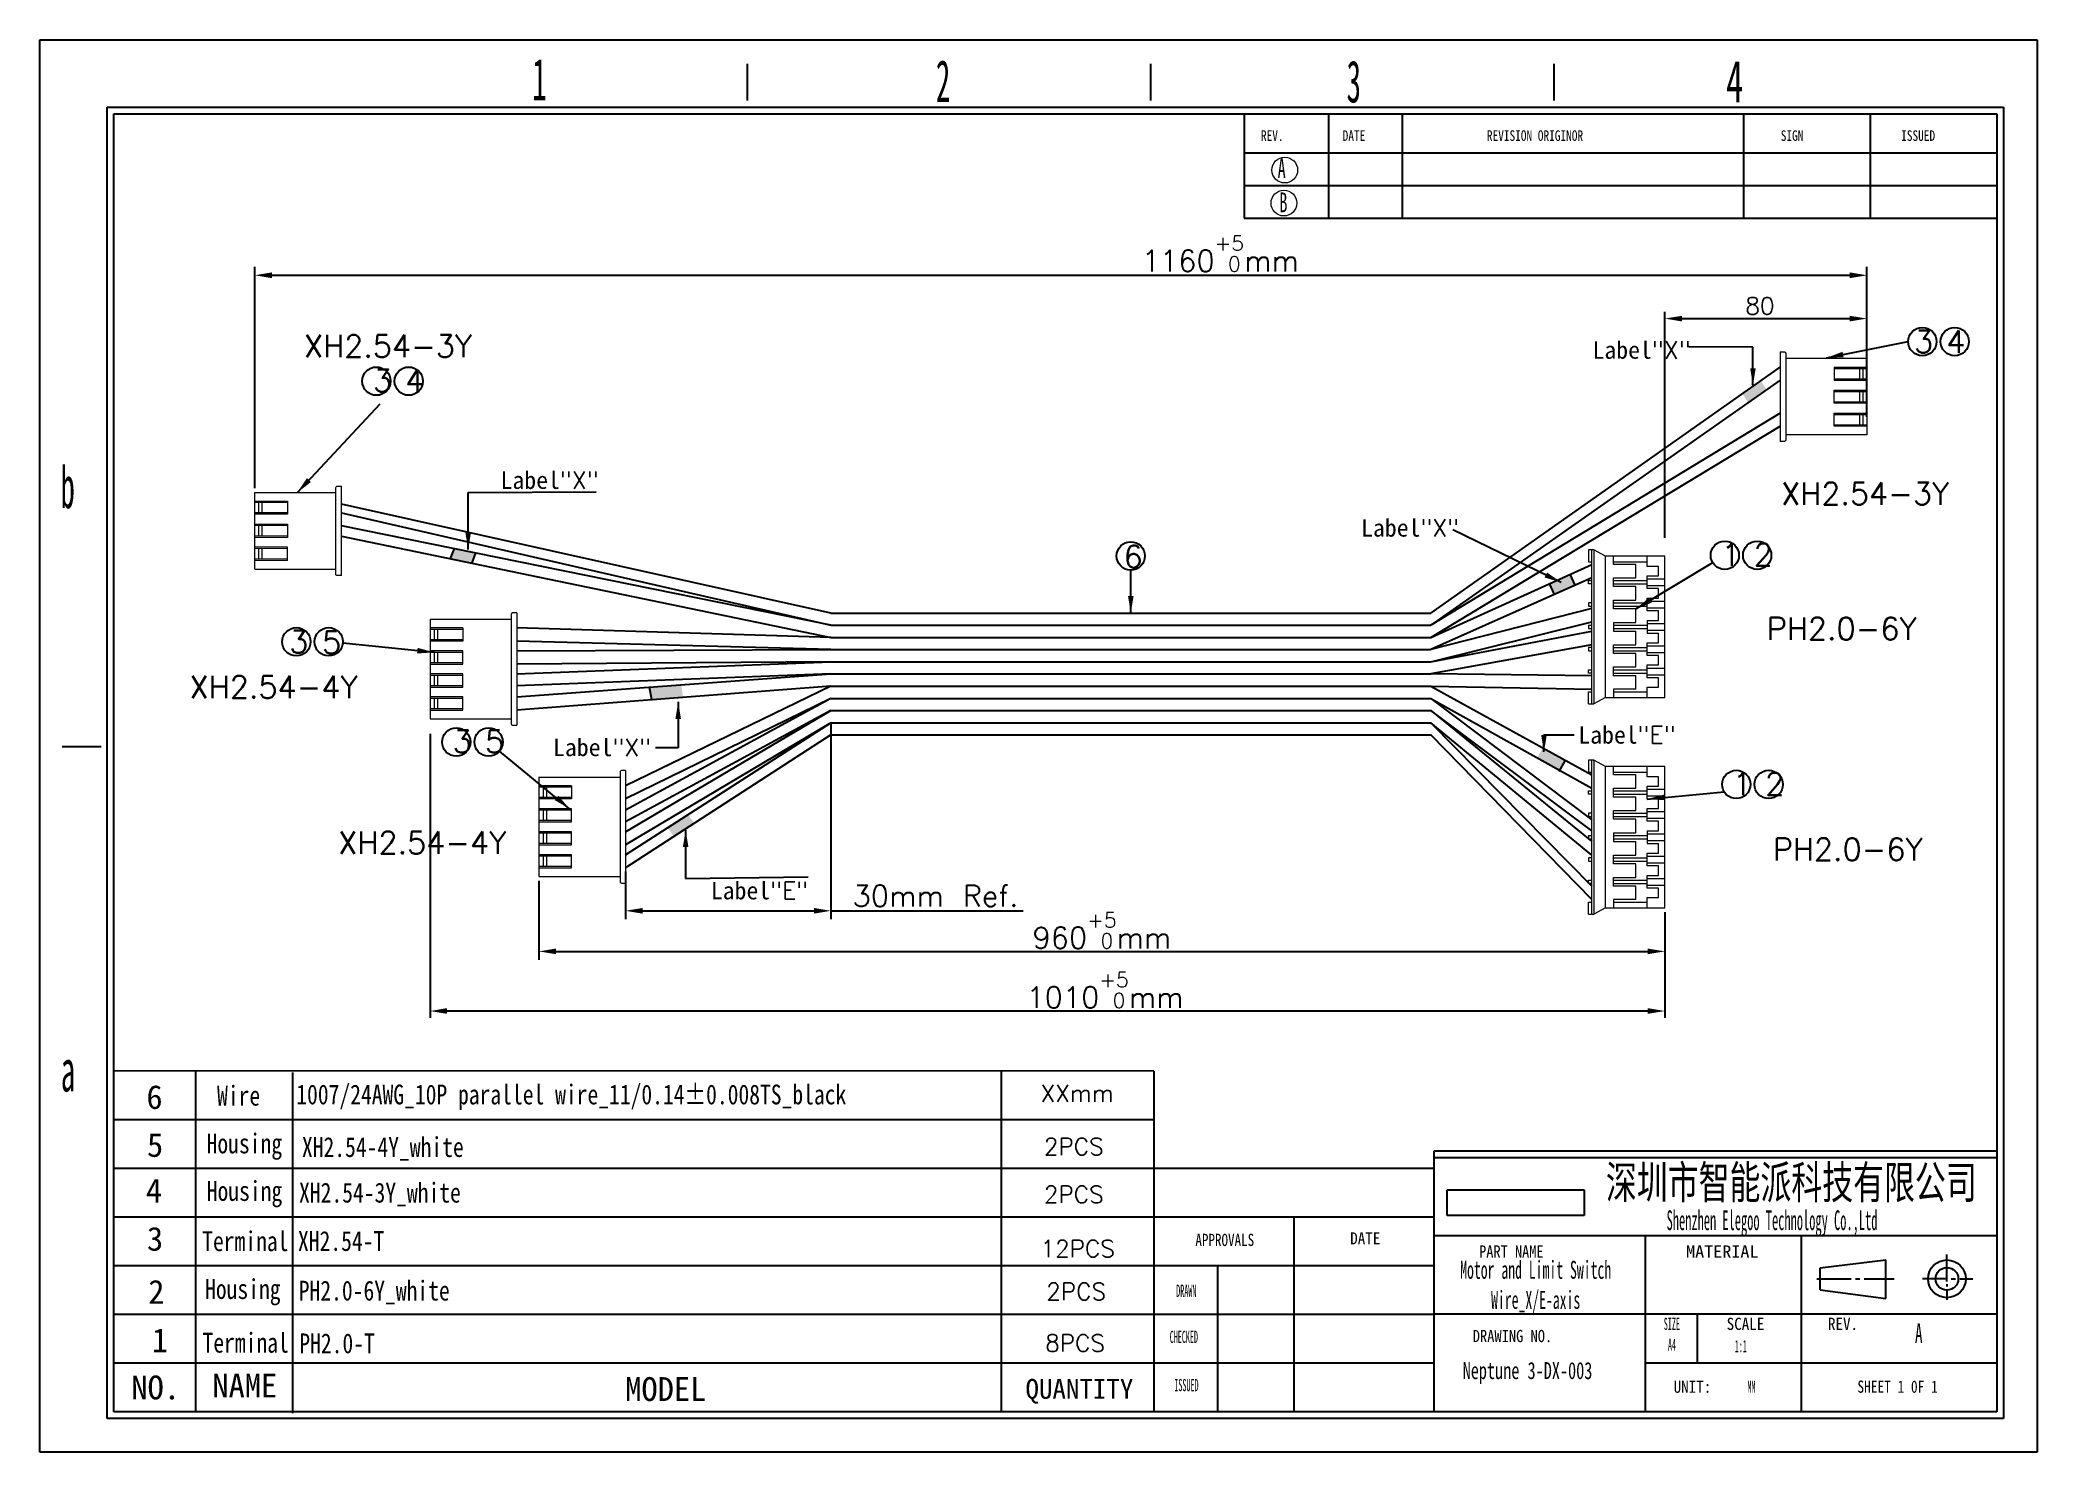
# Model space of a CAD drawing. Header units: millimetres. Extents: x 1478 to 1772, y 742 to 949.
import ezdxf

# ---------------------------------------------------------------- set-up
doc = ezdxf.new("R2010")
doc.units = ezdxf.units.MM
doc.layers.add('SLD-0', color=179, linetype='Continuous')
doc.styles.add('SLDTEXTSTYLE0', font='TXT', dxfattribs={"width": 0.56, "bigfont": 'bigfont'})
doc.styles.add('SLDTEXTSTYLE10', font='TXT', dxfattribs={"width": 0.862222})
doc.styles.add('SLDTEXTSTYLE11', font='TXT', dxfattribs={"width": 1.089})
doc.styles.add('SLDTEXTSTYLE13', font='TXT', dxfattribs={"width": 0.56})
doc.styles.add('SLDTEXTSTYLE14', font='TXT', dxfattribs={"width": 0.805625})
doc.styles.add('SLDTEXTSTYLE3', font='TXT', dxfattribs={"width": 0.484})
doc.styles.add('SLDTEXTSTYLE4', font='TXT', dxfattribs={"width": 0.40535})
doc.styles.add('SLDTEXTSTYLE5', font='TXT', dxfattribs={"width": 0.6})
doc.styles.add('SLDTEXTSTYLE6', font='TXT', dxfattribs={"width": 0.5025})
doc.styles.add('SLDTEXTSTYLE7', font='TXT', dxfattribs={"width": 0.9075})
doc.styles.add('SLDTEXTSTYLE8', font='TXT', dxfattribs={"width": 0.870455})
doc.styles.add('SLDTEXTSTYLE9', font='TXT', dxfattribs={"width": 0.7865})
doc.styles.get("Standard").update_dxf_attribs({"font": 'txt', "bigfont": 'gbcbig.shx'})
doc.dimstyles.new('ISO-25', dxfattribs={"dimtxt": 2.5, "dimasz": 2.5, "dimexe": 1.25, "dimexo": 0.625, "dimtad": 1, "dimtxsty": 'Standard', "dimcen": 2.5, "dimadec": 0, "dimazin": 0, "dimtfac": 1, "dimtmove": 0, "dimatfit": 3, "dimfxl": 1, "dimarcsym": 0})
picture_1 = doc.add_image_def('image1.jpg', size_in_pixel=(1698, 321))

# ---------------------------------------------------------------- blocks, each defined once
blk = doc.blocks.new('*D5')
at = {"color": 0, "lineweight": -2}
for p, q in [((1510, 883.44), (1510, 915.96)), ((1746.74, 903.13), (1746.74, 915.96)), ((1512.5, 914.71), (1744.24, 914.71))]:
    blk.add_line(p, q, dxfattribs=at)
at = {"color": 0}
for points in [[(1512.5, 915.13), (1512.5, 914.29), (1510, 914.71)], [(1744.24, 915.13), (1744.24, 914.29), (1746.74, 914.71)]]:
    blk.add_solid(points, dxfattribs=at)
at = {"layer": 'Defpoints', "color": 0}
for p in [(1746.74, 914.71), (1746.74, 902.51), (1510, 882.81)]:
    blk.add_point(p, dxfattribs=at)
at = {"color": 0, "insert": (1651.78, 917.89), "char_height": 2.5, "attachment_point": 5}
blk.add_mtext('{\\H1.25x;1160\\H0.7x;\\S+5^  0;\\H1.429x;mm}', dxfattribs=at)
blk = doc.blocks.new('*D6')
at = {"color": 0, "lineweight": -2}
for p, q in [((1551.72, 825.78), (1551.72, 814.17)), ((1717.07, 821.2), (1717.07, 814.17)), ((1554.22, 815.42), (1714.57, 815.42))]:
    blk.add_line(p, q, dxfattribs=at)
at = {"color": 0}
for points in [[(1554.22, 815.83), (1554.22, 815), (1551.72, 815.42)], [(1714.57, 815.83), (1714.57, 815), (1717.07, 815.42)]]:
    blk.add_solid(points, dxfattribs=at)
at = {"layer": 'Defpoints', "color": 0}
for p in [(1551.72, 826.4), (1717.07, 821.83), (1717.07, 815.42)]:
    blk.add_point(p, dxfattribs=at)
at = {"color": 0, "insert": (1634.4, 821.09), "char_height": 2.5, "attachment_point": 5}
blk.add_mtext('{\\H1.25x;\\P960\\H0.7x;\\S+5^  0;\\H1.429x;mm}', dxfattribs=at)
blk = doc.blocks.new('*D9')
at = {"color": 0, "lineweight": -2}
for p, q in [((1594.6, 848.93), (1594.6, 820.13)), ((1564.45, 827.17), (1564.45, 820.13)), ((1566.95, 821.38), (1592.1, 821.38)), ((1594.6, 821.38), (1622.82, 821.38))]:
    blk.add_line(p, q, dxfattribs=at)
at = {"color": 0}
for points in [[(1566.95, 821.79), (1566.95, 820.96), (1564.45, 821.38)], [(1592.1, 821.79), (1592.1, 820.96), (1594.6, 821.38)]]:
    blk.add_solid(points, dxfattribs=at)
at = {"layer": 'Defpoints', "color": 0}
for p in [(1594.6, 849.56), (1564.45, 827.8), (1594.6, 821.38)]:
    blk.add_point(p, dxfattribs=at)
at = {"color": 0, "insert": (1609.96, 823.56), "char_height": 2.5, "attachment_point": 5}
blk.add_mtext('{\\H1.25x;30mm Ref.}', dxfattribs=at)
blk = doc.blocks.new('*D7')
at = {"color": 0, "lineweight": -2}
for p, q in [((1717.07, 876.13), (1717.07, 909.35)), ((1746.74, 893.94), (1746.74, 909.35)), ((1719.57, 908.35), (1744.24, 908.35))]:
    blk.add_line(p, q, dxfattribs=at)
at = {"color": 0}
for points in [[(1719.57, 908.76), (1719.57, 907.93), (1717.07, 908.35)], [(1744.24, 908.76), (1744.24, 907.93), (1746.74, 908.35)]]:
    blk.add_solid(points, dxfattribs=at)
at = {"layer": 'Defpoints', "color": 0}
for p in [(1746.74, 908.35), (1746.74, 892.94), (1717.07, 875.13)]:
    blk.add_point(p, dxfattribs=at)
at = {"color": 0, "insert": (1731.04, 910.22), "char_height": 2.5, "attachment_point": 5}
blk.add_mtext('80', dxfattribs=at)
blk = doc.blocks.new('*D8')
at = {"color": 0, "lineweight": -2}
for p, q in [((1535.74, 847.37), (1535.74, 805.66)), ((1717.07, 818.99), (1717.07, 805.66)), ((1714.57, 806.66), (1538.24, 806.66))]:
    blk.add_line(p, q, dxfattribs=at)
at = {"color": 0}
for points in [[(1538.24, 807.08), (1538.24, 806.25), (1535.74, 806.66)], [(1714.57, 807.08), (1714.57, 806.25), (1717.07, 806.66)]]:
    blk.add_solid(points, dxfattribs=at)
at = {"layer": 'Defpoints', "color": 0}
for p in [(1535.74, 848.37), (1717.07, 819.99), (1535.74, 806.66)]:
    blk.add_point(p, dxfattribs=at)
at = {"color": 0, "insert": (1634.85, 812.34), "char_height": 2.5, "attachment_point": 5}
blk.add_mtext('{\\H1.25x;\\P1010\\H0.7x;\\S+5^  0;\\H1.429x;mm}', dxfattribs=at)

msp = doc.modelspace()

# ---------------------------------------------------------------- hatches: boundary and pattern name
for points in [[(1731.117, 899.28), (1728.382, 897.424), (1729.358, 895.966), (1732.105, 897.805)], [(1539.257, 874.576), (1538.689, 873.111), (1541.854, 872.456), (1542.42, 873.932)], [(1703.122, 870.801), (1700.112, 869.435), (1700.827, 867.832), (1703.846, 869.18)], [(1572.866, 852.823), (1572.627, 854.677), (1568.07, 854.09), (1568.312, 852.212)], [(1699.199, 845.378), (1698.26, 843.774), (1701.497, 841.867), (1702.447, 843.491)], [(1574.487, 834.35), (1573.576, 835.573), (1570.698, 833.445), (1571.616, 832.212)]]:
    msp.add_hatch(color=256).paths.add_polyline_path(points)

# ---------------------------------------------------------------- linework, layer by layer
for p, q in [((1682.693, 865.111), (1734.015, 901.239)), ((1734.015, 899.306), (1682.693, 863.32)), ((1734.015, 894.465), (1682.693, 863.32)), ((1682.693, 861.53), (1734.015, 892.533)), ((1594.596, 865.111), (1522.73, 881.087)), ((1594.596, 863.32), (1522.724, 877.938)), ((1522.726, 879.799), (1594.596, 863.32)), ((1522.722, 876.419), (1594.596, 861.53)), ((1539.257, 874.576), (1538.689, 873.111)), ((1542.42, 873.932), (1541.854, 872.456)), ((1682.693, 861.53), (1706.337, 872.259)), ((1706.337, 870.291), (1682.693, 859.74)), ((1700.104, 869.453), (1700.827, 867.832)), ((1703.122, 870.801), (1703.846, 869.18)), ((1706.337, 865.777), (1682.693, 859.74)), ((1594.596, 861.53), (1548.473, 862.919)), ((1594.596, 865.111), (1682.693, 865.111)), ((1594.596, 863.32), (1682.693, 863.32)), ((1682.693, 857.95), (1706.337, 863.807)), ((1682.693, 857.95), (1706.337, 862.428)), ((1594.596, 859.74), (1548.473, 860.986)), ((1548.473, 859.539), (1594.596, 859.74)), ((1594.596, 861.53), (1682.693, 861.53)), ((1594.596, 859.74), (1682.693, 859.74)), ((1706.337, 860.46), (1682.693, 856.159)), ((1594.596, 857.95), (1548.473, 857.607)), ((1548.473, 856.159), (1594.596, 857.95)), ((1594.596, 857.95), (1682.693, 857.95)), ((1594.596, 856.159), (1548.473, 854.434)), ((1548.473, 852.78), (1594.596, 856.159)), ((1594.596, 854.369), (1548.473, 850.847)), ((1594.596, 854.369), (1564.453, 839.74)), ((1568.318, 852.362), (1567.973, 854.209)), ((1594.596, 856.159), (1682.693, 856.159)), ((1594.596, 854.369), (1682.693, 854.369)), ((1706.337, 855.873), (1682.693, 856.159)), ((1682.693, 854.369), (1706.337, 853.905)), ((1682.693, 854.369), (1706.337, 841.368)), ((1594.596, 852.579), (1564.453, 837.807)), ((1594.596, 852.579), (1564.453, 836.153)), ((1594.596, 850.789), (1564.453, 834.428)), ((1564.453, 832.98), (1594.596, 850.789)), ((1594.596, 852.579), (1682.693, 852.579)), ((1594.596, 850.789), (1682.693, 850.789)), ((1682.693, 852.579), (1706.337, 839.4)), ((1682.693, 852.579), (1706.337, 834.742)), ((1706.337, 833.121), (1682.693, 850.789)), ((1682.693, 850.789), (1706.337, 831.536)), ((1594.596, 848.998), (1564.453, 831.048)), ((1564.453, 829.601), (1594.596, 848.998)), ((1594.596, 848.998), (1682.693, 848.998)), ((1706.337, 829.568), (1682.693, 848.998)), ((1682.693, 848.998), (1706.337, 824.982)), ((1594.596, 847.208), (1564.453, 827.668)), ((1594.596, 847.208), (1682.693, 847.208)), ((1706.337, 823.014), (1682.693, 847.208)), ((1702.447, 843.491), (1701.489, 841.853))]:
    msp.add_line(p, q)
at = {"color": 179}
for p, q in [((1501.311, 797.852), (1501.309, 747.816)), ((1515.551, 797.627), (1515.549, 747.592)), ((1651.414, 747.816), (1651.414, 769.26)), ((1489.306, 754.986), (1683.136, 754.986))]:
    msp.add_line(p, q, dxfattribs=at)
at = {"color": 0, "lineweight": 0}
for points in [[(1734.015, 903.459), (1734.015, 892.533)], [(1734.015, 903.459), (1734.626, 903.459), (1734.707, 903.441), (1734.77, 903.396), (1734.815, 903.333), (1734.833, 903.252)], [(1734.833, 903.252), (1734.833, 902.506)], [(1746.743, 902.506), (1734.833, 902.506)], [(1734.833, 902.506), (1734.833, 890.519)], [(1741.943, 901.239), (1741.943, 899.306), (1746.743, 899.306)], [(1741.943, 901.239), (1746.743, 901.239)], [(1741.943, 901.032), (1746.743, 901.032)], [(1745.656, 901.032), (1745.656, 899.513)], [(1746.132, 901.032), (1746.132, 899.513)], [(1746.743, 902.506), (1746.743, 892.533)], [(1741.943, 899.513), (1746.743, 899.513)], [(1741.943, 897.859), (1746.743, 897.859)], [(1746.743, 895.926), (1741.943, 895.926), (1741.943, 897.859)], [(1741.943, 897.652), (1746.743, 897.652)], [(1745.656, 897.652), (1745.656, 896.133)], [(1746.132, 897.652), (1746.132, 896.133)], [(1741.943, 896.133), (1746.743, 896.133)], [(1734.015, 892.533), (1734.015, 890.313)], [(1741.943, 894.465), (1746.743, 894.465)], [(1746.743, 892.533), (1741.943, 892.533), (1741.943, 894.465)], [(1741.943, 894.259), (1746.743, 894.259)], [(1741.943, 892.74), (1746.743, 892.74)], [(1745.656, 894.259), (1745.656, 892.74)], [(1746.132, 894.259), (1746.132, 892.74)], [(1746.743, 892.533), (1746.743, 891.265)], [(1734.833, 890.519), (1734.815, 890.438), (1734.77, 890.376), (1734.707, 890.331), (1734.626, 890.313), (1734.015, 890.313)], [(1746.743, 891.265), (1734.833, 891.265)], [(1521.896, 871.553), (1521.916, 883.54)], [(1521.916, 883.54), (1521.934, 883.621), (1521.979, 883.683), (1522.042, 883.728), (1522.123, 883.746), (1522.734, 883.745)], [(1522.73, 881.525), (1522.734, 883.745)], [(1509.985, 871.573), (1510.002, 881.546)], [(1510.002, 881.546), (1510.004, 882.814)], [(1510.002, 881.546), (1514.803, 881.538), (1514.8, 879.606)], [(1514.802, 881.331), (1510.002, 881.34)], [(1510.004, 882.814), (1521.915, 882.794)], [(1510.61, 879.819), (1510.613, 881.339)], [(1511.087, 879.819), (1511.089, 881.338)], [(1522.712, 870.599), (1522.73, 881.525)], [(1509.996, 878.153), (1514.797, 878.145), (1514.794, 876.212)], [(1514.797, 877.938), (1509.996, 877.946)], [(1514.8, 879.812), (1509.999, 879.82)], [(1514.8, 879.606), (1509.999, 879.614)], [(1510.605, 876.426), (1510.607, 877.945)], [(1511.081, 876.425), (1511.084, 877.944)], [(1514.791, 874.558), (1509.99, 874.566)], [(1514.788, 872.832), (1514.791, 874.765), (1509.991, 874.773)], [(1514.794, 876.419), (1509.993, 876.427)], [(1514.794, 876.212), (1509.993, 876.22)], [(1510.599, 873.046), (1510.602, 874.565)], [(1511.075, 873.045), (1511.078, 874.565)], [(1705.852, 874.384), (1705.852, 872.606)], [(1706.667, 874.384), (1705.852, 874.384)], [(1706.337, 851.781), (1706.337, 874.384)], [(1708.384, 873.447), (1706.667, 874.384), (1706.667, 868.896)], [(1509.985, 871.573), (1521.896, 871.553)], [(1514.788, 872.832), (1509.987, 872.841)], [(1514.788, 873.039), (1509.988, 873.047)], [(1521.894, 870.807), (1521.896, 871.553)], [(1705.852, 872.606), (1706.337, 872.606)], [(1717.071, 873.447), (1708.384, 873.447)], [(1708.384, 868.896), (1708.384, 873.447)], [(1712.814, 872.259), (1709.537, 872.259), (1709.537, 873.447)], [(1709.537, 872.606), (1714.496, 872.606)], [(1709.537, 870.291), (1712.814, 870.291), (1712.814, 872.259)], [(1714.496, 871.965), (1714.496, 873.447)], [(1714.496, 870.586), (1716.134, 870.586), (1716.134, 871.965), (1714.496, 871.965)], [(1717.071, 852.718), (1717.071, 873.447)], [(1522.712, 870.599), (1522.101, 870.6), (1522.02, 870.618), (1521.957, 870.663), (1521.912, 870.726), (1521.894, 870.807)], [(1705.852, 869.884), (1706.337, 869.884)], [(1705.852, 869.39), (1705.852, 869.884)], [(1706.337, 869.39), (1705.852, 869.39)], [(1706.667, 868.896), (1706.667, 851.781)], [(1708.384, 852.718), (1708.384, 868.896)], [(1709.537, 868.982), (1709.537, 870.291)], [(1709.537, 869.884), (1714.496, 869.884)], [(1709.537, 869.39), (1714.496, 869.39)], [(1712.814, 868.982), (1709.537, 868.982)], [(1712.814, 867.014), (1712.814, 868.982)], [(1714.496, 868.688), (1714.496, 870.586)], [(1714.496, 870.127), (1717.071, 870.127)], [(1714.496, 869.147), (1717.071, 869.147)], [(1714.496, 867.309), (1716.134, 867.309), (1716.134, 868.688), (1714.496, 868.688)], [(1706.337, 866.607), (1705.852, 866.607), (1705.852, 866.113), (1706.337, 866.113)], [(1709.537, 867.014), (1712.814, 867.014)], [(1709.537, 865.705), (1709.537, 867.014)], [(1709.537, 866.607), (1714.496, 866.607)], [(1709.537, 866.113), (1714.496, 866.113)], [(1712.814, 865.705), (1709.537, 865.705)], [(1712.814, 863.737), (1712.814, 865.705)], [(1714.496, 865.41), (1714.496, 867.309)], [(1714.496, 866.849), (1717.071, 866.849)], [(1714.496, 865.87), (1717.071, 865.87)], [(1716.134, 865.41), (1714.496, 865.41)], [(1716.134, 864.032), (1716.134, 865.41)], [(1535.744, 864.187), (1535.744, 857.813)], [(1535.744, 864.187), (1547.655, 864.187)], [(1540.545, 862.919), (1540.545, 860.986), (1535.744, 860.986)], [(1540.545, 862.919), (1535.744, 862.919)], [(1540.545, 862.712), (1535.744, 862.712)], [(1536.356, 862.712), (1536.356, 861.193)], [(1536.832, 862.712), (1536.832, 861.193)], [(1548.473, 865.139), (1547.861, 865.139), (1547.78, 865.121), (1547.718, 865.076), (1547.673, 865.013), (1547.655, 864.933)], [(1547.655, 864.933), (1547.655, 850.847)], [(1548.473, 865.139), (1548.473, 850.847)], [(1705.852, 863.33), (1705.852, 862.835), (1706.337, 862.835)], [(1705.852, 863.33), (1706.337, 863.33)], [(1709.537, 863.737), (1709.537, 862.428), (1712.814, 862.428)], [(1709.537, 863.737), (1712.814, 863.737)], [(1709.537, 863.33), (1714.496, 863.33)], [(1709.537, 862.835), (1714.496, 862.835)], [(1712.814, 860.46), (1712.814, 862.428)], [(1714.496, 864.032), (1714.496, 862.133), (1716.134, 862.133)], [(1714.496, 864.032), (1716.134, 864.032)], [(1714.496, 863.572), (1717.071, 863.572)], [(1714.496, 862.593), (1717.071, 862.593)], [(1540.545, 861.193), (1535.744, 861.193)], [(1540.545, 859.539), (1535.744, 859.539)], [(1535.744, 857.607), (1540.545, 857.607), (1540.545, 859.539)], [(1706.337, 860.052), (1705.852, 860.052), (1705.852, 859.558), (1706.337, 859.558)], [(1709.537, 860.46), (1712.814, 860.46)], [(1709.537, 859.151), (1709.537, 860.46)], [(1709.537, 860.052), (1714.496, 860.052)], [(1709.537, 859.558), (1714.496, 859.558)], [(1714.496, 857.477), (1716.134, 857.477), (1716.134, 858.856), (1714.496, 858.856), (1714.496, 860.755), (1716.134, 860.755)], [(1714.496, 860.295), (1717.071, 860.295)], [(1716.134, 860.755), (1716.134, 862.133)], [(1540.545, 859.332), (1535.744, 859.332)], [(1540.545, 857.813), (1535.744, 857.813)], [(1535.744, 857.813), (1535.744, 850.847)], [(1536.356, 859.332), (1536.356, 857.813)], [(1536.832, 859.332), (1536.832, 857.813)], [(1706.337, 856.281), (1705.852, 856.281), (1705.852, 856.775), (1706.337, 856.775)], [(1712.814, 859.151), (1709.537, 859.151)], [(1709.537, 857.183), (1712.814, 857.183)], [(1709.537, 855.873), (1709.537, 857.183)], [(1709.537, 856.775), (1714.496, 856.775)], [(1712.814, 857.183), (1712.814, 859.151)], [(1714.496, 859.315), (1717.071, 859.315)], [(1714.496, 855.579), (1714.496, 857.477)], [(1714.496, 857.018), (1717.071, 857.018)], [(1540.545, 856.159), (1535.744, 856.159)], [(1535.744, 854.227), (1540.545, 854.227), (1540.545, 856.159)], [(1540.545, 855.953), (1535.744, 855.953)], [(1540.545, 854.434), (1535.744, 854.434)], [(1536.356, 855.953), (1536.356, 854.434)], [(1536.832, 855.953), (1536.832, 854.434)], [(1705.852, 851.781), (1705.852, 853.559), (1706.337, 853.559)], [(1709.537, 856.281), (1714.496, 856.281)], [(1712.814, 855.873), (1709.537, 855.873)], [(1712.814, 853.905), (1709.537, 853.905), (1709.537, 852.718)], [(1709.537, 853.559), (1714.496, 853.559)], [(1712.814, 853.905), (1712.814, 855.873)], [(1714.496, 856.038), (1717.071, 856.038)], [(1716.134, 855.579), (1714.496, 855.579)], [(1714.496, 852.718), (1714.496, 854.2), (1716.134, 854.2)], [(1716.134, 854.2), (1716.134, 855.579)], [(1540.545, 852.78), (1535.744, 852.78)], [(1535.744, 850.847), (1540.545, 850.847), (1540.545, 852.78)], [(1540.545, 852.573), (1535.744, 852.573)], [(1540.545, 851.054), (1535.744, 851.054)], [(1535.744, 850.847), (1535.744, 849.58)], [(1536.356, 852.573), (1536.356, 851.054)], [(1536.832, 852.573), (1536.832, 851.054)], [(1547.655, 850.847), (1547.655, 848.833)], [(1548.473, 850.847), (1548.473, 848.627)], [(1705.852, 851.781), (1706.667, 851.781)], [(1708.384, 852.718), (1706.667, 851.781)], [(1708.384, 852.718), (1717.071, 852.718)], [(1535.744, 849.58), (1547.655, 849.58)], [(1547.655, 848.833), (1547.673, 848.753), (1547.718, 848.69), (1547.78, 848.645), (1547.861, 848.627), (1548.473, 848.627)], [(1564.453, 841.96), (1563.842, 841.96), (1563.761, 841.942), (1563.698, 841.897), (1563.653, 841.834), (1563.635, 841.754)], [(1564.453, 841.96), (1564.453, 827.668)], [(1705.852, 843.492), (1705.852, 841.714)], [(1706.667, 843.492), (1705.852, 843.492)], [(1706.337, 820.889), (1706.337, 843.492)], [(1708.384, 842.555), (1706.667, 843.492), (1706.667, 838.004)], [(1717.071, 842.555), (1708.384, 842.555)], [(1708.384, 838.004), (1708.384, 842.555)], [(1712.814, 841.368), (1709.537, 841.368), (1709.537, 842.555)], [(1714.496, 841.073), (1714.496, 842.555)], [(1717.071, 821.826), (1717.071, 842.555)], [(1551.725, 841.008), (1551.725, 834.634)], [(1551.725, 841.008), (1563.635, 841.008)], [(1556.525, 839.74), (1556.525, 837.807), (1551.725, 837.807)], [(1556.525, 839.74), (1551.725, 839.74)], [(1556.525, 839.533), (1551.725, 839.533)], [(1552.336, 839.533), (1552.336, 838.014)], [(1552.812, 839.533), (1552.812, 838.014)], [(1563.635, 841.754), (1563.635, 827.668)], [(1705.852, 841.714), (1706.337, 841.714)], [(1705.852, 838.992), (1706.337, 838.992)], [(1705.852, 838.498), (1705.852, 838.992)], [(1709.537, 841.714), (1714.496, 841.714)], [(1709.537, 839.4), (1712.814, 839.4), (1712.814, 841.368)], [(1709.537, 838.09), (1709.537, 839.4)], [(1709.537, 838.992), (1714.496, 838.992)], [(1714.496, 839.694), (1716.134, 839.694), (1716.134, 841.073), (1714.496, 841.073)], [(1714.496, 837.796), (1714.496, 839.694)], [(1714.496, 839.235), (1717.071, 839.235)], [(1556.525, 838.014), (1551.725, 838.014)], [(1556.525, 836.36), (1551.725, 836.36)], [(1551.725, 834.428), (1556.525, 834.428), (1556.525, 836.36)], [(1556.525, 836.153), (1551.725, 836.153)], [(1552.336, 836.153), (1552.336, 834.634)], [(1552.812, 836.153), (1552.812, 834.634)], [(1706.337, 838.498), (1705.852, 838.498)], [(1706.667, 838.004), (1706.667, 820.889)], [(1708.384, 821.826), (1708.384, 838.004)], [(1709.537, 838.498), (1714.496, 838.498)], [(1712.814, 838.09), (1709.537, 838.09)], [(1709.537, 836.122), (1712.814, 836.122)], [(1709.537, 834.813), (1709.537, 836.122)], [(1712.814, 836.122), (1712.814, 838.09)], [(1714.496, 838.255), (1717.071, 838.255)], [(1714.496, 836.417), (1716.134, 836.417), (1716.134, 837.796), (1714.496, 837.796)], [(1714.496, 834.518), (1714.496, 836.417)], [(1714.496, 835.958), (1717.071, 835.958)], [(1556.525, 834.634), (1551.725, 834.634)], [(1551.725, 834.634), (1551.725, 827.668)], [(1556.525, 832.98), (1551.725, 832.98)], [(1551.725, 831.048), (1556.525, 831.048), (1556.525, 832.98)], [(1706.337, 835.715), (1705.852, 835.715), (1705.852, 835.221), (1706.337, 835.221)], [(1709.537, 835.715), (1714.496, 835.715)], [(1709.537, 835.221), (1714.496, 835.221)], [(1712.814, 834.813), (1709.537, 834.813)], [(1712.814, 832.845), (1712.814, 834.813)], [(1714.496, 834.978), (1717.071, 834.978)], [(1716.134, 834.518), (1714.496, 834.518)], [(1714.496, 833.14), (1714.496, 831.241), (1716.134, 831.241)], [(1714.496, 833.14), (1716.134, 833.14)], [(1716.134, 833.14), (1716.134, 834.518)], [(1556.525, 832.774), (1551.725, 832.774)], [(1556.525, 831.255), (1551.725, 831.255)], [(1552.336, 832.774), (1552.336, 831.255)], [(1552.812, 832.774), (1552.812, 831.255)], [(1705.852, 832.438), (1705.852, 831.943), (1706.337, 831.943)], [(1705.852, 832.438), (1706.337, 832.438)], [(1709.537, 832.845), (1709.537, 831.536), (1712.814, 831.536)], [(1709.537, 832.845), (1712.814, 832.845)], [(1709.537, 832.438), (1714.496, 832.438)], [(1709.537, 831.943), (1714.496, 831.943)], [(1712.814, 829.568), (1712.814, 831.536)], [(1714.496, 832.68), (1717.071, 832.68)], [(1714.496, 831.701), (1717.071, 831.701)], [(1716.134, 829.863), (1716.134, 831.241)], [(1556.525, 829.601), (1551.725, 829.601)], [(1551.725, 827.668), (1556.525, 827.668), (1556.525, 829.601)], [(1556.525, 829.394), (1551.725, 829.394)], [(1556.525, 827.875), (1551.725, 827.875)], [(1551.725, 827.668), (1551.725, 826.401)], [(1552.336, 829.394), (1552.336, 827.875)], [(1552.812, 829.394), (1552.812, 827.875)], [(1563.635, 827.668), (1563.635, 825.654)], [(1564.453, 827.668), (1564.453, 825.448)], [(1706.337, 829.16), (1705.852, 829.16), (1705.852, 828.666), (1706.337, 828.666)], [(1709.537, 829.568), (1712.814, 829.568)], [(1709.537, 828.259), (1709.537, 829.568)], [(1709.537, 829.16), (1714.496, 829.16)], [(1709.537, 828.666), (1714.496, 828.666)], [(1712.814, 828.259), (1709.537, 828.259)], [(1712.814, 826.291), (1712.814, 828.259)], [(1714.496, 826.585), (1716.134, 826.585), (1716.134, 827.964), (1714.496, 827.964), (1714.496, 829.863), (1716.134, 829.863)], [(1714.496, 829.403), (1717.071, 829.403)], [(1714.496, 828.424), (1717.071, 828.424)], [(1551.725, 826.401), (1563.635, 826.401)], [(1563.635, 825.654), (1563.653, 825.574), (1563.698, 825.511), (1563.761, 825.466), (1563.842, 825.448), (1564.453, 825.448)], [(1706.337, 825.389), (1705.852, 825.389), (1705.852, 825.883), (1706.337, 825.883)], [(1709.537, 826.291), (1712.814, 826.291)], [(1709.537, 824.982), (1709.537, 826.291)], [(1709.537, 825.883), (1714.496, 825.883)], [(1709.537, 825.389), (1714.496, 825.389)], [(1712.814, 824.982), (1709.537, 824.982)], [(1712.814, 823.014), (1712.814, 824.982)], [(1714.496, 824.687), (1714.496, 826.585)], [(1714.496, 826.126), (1717.071, 826.126)], [(1714.496, 825.146), (1717.071, 825.146)], [(1716.134, 824.687), (1714.496, 824.687)], [(1716.134, 823.308), (1716.134, 824.687)], [(1705.852, 820.889), (1705.852, 822.667), (1706.337, 822.667)], [(1708.384, 821.826), (1706.667, 820.889)], [(1708.384, 821.826), (1717.071, 821.826)], [(1712.814, 823.014), (1709.537, 823.014), (1709.537, 821.826)], [(1709.537, 822.667), (1714.496, 822.667)], [(1714.496, 821.826), (1714.496, 823.308), (1716.134, 823.308)], [(1705.852, 820.889), (1706.667, 820.889)]]:
    msp.add_lwpolyline(points, dxfattribs=at)
for centre in [(1754.895, 904.969), (1759.645, 904.969), (1527.855, 899.161), (1532.606, 899.161), (1638.644, 873.486), (1725.884, 873.588), (1730.635, 873.588), (1516.1, 860.889), (1520.851, 860.889), (1539.583, 846.163), (1544.334, 846.163), (1727.566, 839.931), (1732.317, 839.931)]:
    msp.add_circle(centre, 2.078)
at = {"layer": 'SLD-0'}
for p, q in [((1478.443, 949.271), (1771.738, 949.271)), ((1478.443, 741.891), (1478.443, 949.271)), ((1771.738, 949.271), (1771.738, 741.891)), ((1489.306, 747.816), (1489.306, 938.408)), ((1489.306, 938.408), (1765.813, 938.408)), ((1728.649, 938.408), (1728.649, 923.11)), ((1747.231, 938.408), (1747.231, 923.11)), ((1765.813, 938.408), (1765.813, 747.816)), ((1765.813, 747.816), (1489.306, 747.816)), ((1771.738, 741.891), (1478.443, 741.891))]:
    msp.add_line(p, q, dxfattribs=at)
at = {"layer": 'SLD-0', "color": 6, "linetype": 'Continuous'}
for p, q in [((1582.332, 940.383), (1582.332, 945.766)), ((1641.584, 940.383), (1641.584, 945.766)), ((1700.835, 940.383), (1700.835, 945.766)), ((1488.319, 746.828), (1488.319, 939.395)), ((1488.319, 939.395), (1766.8, 939.395)), ((1766.8, 939.395), (1766.8, 746.828)), ((1487.436, 845.45), (1481.699, 845.45)), ((1766.8, 746.828), (1488.319, 746.828))]:
    msp.add_line(p, q, dxfattribs=at)
at = {"layer": 'SLD-0', "color": 179, "linetype": 'Continuous'}
for p, q in [((1655.29, 938.408), (1655.29, 923.11)), ((1667.681, 938.408), (1667.681, 923.11)), ((1678.518, 938.408), (1678.518, 923.11)), ((1655.29, 932.671), (1765.813, 932.671)), ((1655.29, 927.891), (1765.813, 927.891)), ((1655.29, 923.11), (1765.813, 923.11)), ((1642.013, 797.843), (1489.306, 797.852)), ((1619.607, 797.762), (1619.607, 747.734)), ((1642.013, 797.843), (1642.025, 747.816)), ((1642.015, 790.704), (1489.306, 790.704)), ((1765.813, 786.059), (1683.136, 786.059)), ((1683.136, 786.059), (1683.136, 747.816)), ((1683.136, 783.556), (1489.306, 783.556)), ((1765.813, 785.103), (1683.136, 785.103)), ((1683.136, 776.408), (1489.306, 776.408)), ((1662.581, 776.408), (1662.581, 747.816)), ((1765.813, 773.63), (1683.136, 773.63)), ((1714.184, 773.63), (1714.184, 747.816)), ((1737.13, 747.816), (1737.13, 773.63)), ((1683.136, 769.26), (1489.306, 769.26)), ((1683.136, 769.26), (1489.306, 769.26)), ((1739.886, 768.951), (1749.519, 770.135)), ((1739.886, 765.703), (1739.886, 768.951)), ((1749.519, 764.443), (1749.519, 770.135)), ((1758.501, 766.946), (1758.501, 770.913)), ((1739.417, 767.33), (1744.461, 767.33)), ((1739.886, 765.703), (1749.519, 764.443)), ((1745.092, 767.33), (1745.722, 767.33)), ((1746.353, 767.33), (1750.767, 767.33)), ((1758.501, 767.33), (1754.9, 767.33)), ((1758.501, 766.563), (1758.501, 766.18)), ((1758.501, 765.797), (1758.501, 764.264)), ((1759.131, 767.33), (1759.762, 767.33)), ((1760.392, 767.33), (1762.284, 767.33)), ((1683.136, 762.112), (1489.306, 762.112)), ((1765.813, 762.157), (1683.136, 762.157)), ((1721.833, 762.157), (1721.833, 754.986)), ((1714.184, 754.986), (1765.813, 754.986)), ((1674.029, 747.816), (1632.917, 747.816))]:
    msp.add_line(p, q, dxfattribs=at)
at = {"layer": 'SLD-0', "lineweight": 18}
for centre in [(1661.253, 930.16), (1661.131, 925.312)]:
    msp.add_circle(centre, 1.894, dxfattribs=at)
at = {"layer": 'SLD-0', "color": 179, "linetype": 'Continuous'}
for radius in [2.771, 1.669]:
    msp.add_circle((1758.501, 767.33), radius, dxfattribs=at)

# ---------------------------------------------------------------- texts
for s, insert, char_height, width, attachment_point in [('3', (1753.681, 906.615), 3.271, 35.22184, 1), ('4', (1758.431, 906.615), 3.271, 35.22184, 1), ('XH2.54-3Y', (1517.239, 905.947), 3.2708, 32.8442, 1), ('3', (1527.342, 900.883), 3.271, 32.8442, 1), ('4', (1532.093, 900.883), 3.271, 32.8442, 1), ('XH2.54-3Y', (1734.168, 884.287), 3.2708, 32.8442, 1), ('6', (1637.587, 871.764), 3.271, 32.8442, 7), ('1', (1725.371, 875.311), 3.271, 32.8442, 1), ('2', (1730.122, 875.311), 3.271, 32.8442, 1), ('3', (1515.053, 862.529), 3.271, 32.8442, 1), ('5', (1519.886, 862.447), 3.271, 32.8442, 1), ('PH2.0-6Y', (1732.053, 864.454), 3.2708, 32.8442, 1), ('XH2.54-4Y', (1500.441, 855.885), 3.2708, 32.8442, 1), ('3', (1539.07, 847.886), 3.271, 32.8442, 1), ('5', (1543.82, 847.886), 3.271, 32.8442, 1), ('1', (1727.053, 841.654), 3.271, 32.8442, 1), ('2', (1731.804, 841.654), 3.271, 32.8442, 1), ('XH2.54-4Y', (1522.275, 833.028), 3.2708, 32.8442, 1), ('PH2.0-6Y', (1732.937, 832.034), 3.2708, 32.8442, 1), ('{\\fSimSun|b0|i0|c134|p2;6}', (1494.079, 795.78), 3.5, 3.84369, 1), ('{\\fSimSun|b0|i0|c134|p2;\\W0.8;Wire}', (1504.45, 795.679), 2.91042, 10.0429, 1), ('{\\f@SimSun|b0|i0|c0|p2;\\W0.8;1007/24AWG_\\f@SimSun|b0|i0|c134|p2;10\\f@SimSun|b0|i0|c0|p2;P\\f@SimSun|b0|i0|c134|p2; parallel wire_11/0.14%%P0.008TS_black}', (1516.086, 795.859), 2.910417, 141.03326, 1), ('XXmm', (1625.428, 795.844), 2.5, 9.70524, 1), ('{\\fSimSun|b0|i0|c134|p2;5}', (1494.168, 788.744), 3.5, 3.84369, 1), ('{\\fSimSun|b0|i0|c134|p2;\\W0.8;Housing}', (1502.922, 788.668), 2.91042, 7.89735, 1), ('\\pt23.28;{\\f@SimSun|b0|i0|c0|p2;\\W0.8;XH2.54-4Y\\f@SimSun|b0|i0|c134|p2;_white}', (1516.92, 788.137), 2.91042, 32.82062, 1), ('2PCS', (1625.878, 788.012), 2.5, 9.70524, 1), ('{\\fSimSun|b0|i0|c134|p2;4}', (1493.995, 782.026), 3.5, 3.84369, 1), ('{\\fSimSun|b0|i0|c134|p2;\\W0.8;Housing}', (1502.942, 781.691), 2.91042, 7.89735, 1), ('\\pt23.28;{\\f@SimSun|b0|i0|c0|p2;\\W0.8;XH2.54-3Y\\f@SimSun|b0|i0|c134|p2;_white}', (1516.496, 781.442), 2.91042, 32.82062, 1), ('2PCS', (1625.878, 780.978), 2.5, 9.70524, 1), ('{\\fSimSun|b0|i0|c134|p2;3}', (1494.159, 774.958), 3.5, 3.84369, 1), ('{\\fSimSun|b0|i0|c134|p2;\\W0.8;Terminal}', (1502.273, 774.309), 2.91042, 10.0429, 1), ('{\\fSimSun|b0|i0|c0|p2;\\W0.8;XH2.54-T}', (1516.339, 774.337), 2.91042, 19.14638, 1), ('12PCS', (1625.388, 773.018), 2.5, 9.70524, 1), ('{\\fSimSun|b0|i0|c134|p2;2}', (1494.348, 767.177), 3.5, 3.84369, 1), ('{\\fSimSun|b0|i0|c134|p2;\\W0.8;Housing}', (1502.698, 767.286), 2.91042, 7.89735, 1), ('\\pt23.28;{\\f@SimSun|b0|i0|c0|p2;\\W0.8;PH2.0-6Y\\f@SimSun|b0|i0|c134|p2;_white}', (1516.452, 767.053), 2.91042, 29.29689, 1), ('2PCS', (1626.232, 766.721), 2.5, 9.70524, 1), ('{\\fSimSun|b0|i0|c134|p2;1}', (1494.867, 760.051), 3.5, 4.84381, 1), ('{\\fSimSun|b0|i0|c134|p2;\\W0.8;Terminal}', (1502.321, 759.403), 2.91042, 10.0429, 1), ('{\\fSimSun|b0|i0|c0|p2;\\W0.8;PH2.0-T}', (1516.533, 759.311), 2.91042, 19.0244, 1), ('8PCS', (1626.078, 759.148), 2.5, 9.70524, 1), ('{\\f@SimSun|b0|i0|c0|p2;\\W0.7;Neptune \\f@SimSun|b0|i0|c134|p2;3\\f@SimSun|b0|i0|c0|p2;-DX-0\\f@SimSun|b0|i0|c134|p2;03}', (1687.383, 755.108), 2.5, 25.34946, 1), ('{\\fSimSun|b0|i0|c134|p2;NO.}', (1491.87, 753.127), 3.5, 10.0429, 1), ('{\\fSimSun|b0|i0|c134|p2;NAME}', (1503.766, 753.408), 3.5, 10.0429, 1), ('{\\fSimSun|b0|i0|c134|p2;MODEL}', (1564.403, 752.89), 3.5, 10.0429, 1), ('{\\fSimSun|b0|i0|c134|p2;QUANTITY}', (1623.18, 752.624), 2.91042, 12.2289, 1)]:
    msp.add_mtext(s, dxfattribs=dict(insert=insert, char_height=char_height, width=width, attachment_point=attachment_point))
at = {"char_height": 2.56}
for s, insert, attachment_point in [('{\\fSimSun|b0|i0|c134|p2;Label}"X"', (1720.87, 905.012), 3), ('{\\fSimSun|b0|i0|c134|p2;Label}"X"', (1560.509, 883.29), 9), ('{\\fSimSun|b0|i0|c134|p2;Label}"X"', (1686.885, 876.282), 9), ('{\\fSimSun|b0|i0|c134|p2;Label}"E"', (1704.376, 848.491), 1), ('{\\fSimSun|b0|i0|c134|p2;Label}"X"', (1568.219, 844.044), 9), ('{\\fSimSun|b0|i0|c134|p2;Label}"E"', (1591.277, 823.014), 9)]:
    msp.add_mtext(s, dxfattribs=dict(at, insert=insert, attachment_point=attachment_point))
at = {"layer": 'SLD-0'}
for s, insert, char_height, attachment_point, style in [('1', (1550.742, 946.568), 6.172, 1, 'SLDTEXTSTYLE6'), ('2', (1610.019, 946.324), 6.172, 1, 'SLDTEXTSTYLE6'), ('3', (1670.338, 946.262), 6.172, 1, 'SLDTEXTSTYLE6'), ('4', (1726.072, 946.256), 6.172, 1, 'SLDTEXTSTYLE5'), ('A', (1660.209, 931.883), 2.903, 1, 'SLDTEXTSTYLE5'), ('B', (1660.463, 926.868), 2.903, 1, 'SLDTEXTSTYLE5'), ('b', (1481.466, 886.689), 6.172, 1, 'SLDTEXTSTYLE6'), ('a', (1481.511, 801.02), 6.172, 1, 'SLDTEXTSTYLE6'), ('{\\fSimSun|b0|i0|c134|p2;\\W0.689;深圳市智能派科技有限公司}', (1735.649, 783.925), 4.82808, 2, 'SLDTEXTSTYLE11'), ('A', (1753.81, 760.816), 2.91, 1, 'SLDTEXTSTYLE13')]:
    msp.add_mtext(s, dxfattribs=dict(at, insert=insert, char_height=char_height, attachment_point=attachment_point, style=style))
at = {"layer": 'SLD-0', "color": 179}
for s, insert, char_height, attachment_point, style in [('REV.', (1657.76, 935.997), 1.5536, 1, 'SLDTEXTSTYLE9'), ('DATE', (1669.758, 935.997), 1.5536, 1, 'SLDTEXTSTYLE9'), ('REVISION ORIGINOR', (1690.939, 935.997), 1.55363, 1, 'SLDTEXTSTYLE9'), ('SIGN', (1734.098, 935.997), 1.5536, 1, 'SLDTEXTSTYLE9'), ('ISSUED', (1751.779, 935.997), 1.5536, 1, 'SLDTEXTSTYLE9'), ('{\\W0.46;Shenzhen Elegoo Technology Co.,Ltd}', (1732.813, 777.388), 2.91042, 2, 'SLDTEXTSTYLE13'), ('APPROVALS', (1652.446, 773.943), 1.7927, 2, 'SLDTEXTSTYLE9'), ('DATE', (1673.081, 774.174), 1.7927, 2, 'SLDTEXTSTYLE7'), ('PART NAME', (1694.536, 772.242), 1.7927, 2, 'SLDTEXTSTYLE10'), ('MATERIAL', (1725.511, 772.242), 1.7927, 2, 'SLDTEXTSTYLE11'), ('DRAWN', (1646.794, 766.469), 1.7927, 2, 'SLDTEXTSTYLE4'), ('CHECKED', (1646.434, 759.702), 1.7927, 2, 'SLDTEXTSTYLE4'), ('DRAWING NO.', (1694.701, 759.826), 1.79265, 2, 'SLDTEXTSTYLE8'), ('SIZE', (1718.11, 761.618), 1.7927, 2, 'SLDTEXTSTYLE4'), ('SCALE', (1728.92, 761.618), 1.7927, 2, 'SLDTEXTSTYLE7'), ('REV.', (1743.241, 761.618), 1.7927, 2, 'SLDTEXTSTYLE7'), ('A4', (1718.121, 758.55), 1.7927, 2, 'SLDTEXTSTYLE4'), ('1:1', (1728.228, 758.342), 1.7927, 2, 'SLDTEXTSTYLE3'), ('ISSUED', (1646.819, 752.622), 1.7927, 2, 'SLDTEXTSTYLE4'), ('UNIT:', (1721.13, 752.388), 1.7927, 2, 'SLDTEXTSTYLE7'), ('MM', (1729.792, 752.388), 1.7927, 2, 'SLDTEXTSTYLE3'), ('SHEET 1 0F 1', (1751.251, 752.388), 1.79265, 2, 'SLDTEXTSTYLE14')]:
    msp.add_mtext(s, dxfattribs=dict(at, insert=insert, char_height=char_height, attachment_point=attachment_point, style=style))
at = {"layer": 'SLD-0', "color": 0, "insert": (1698.108, 769.978), "char_height": 2.64583, "attachment_point": 2, "style": 'SLDTEXTSTYLE0'}
msp.add_mtext('{\\fSimSun|b0|i0|c134|p2;Motor and Limit Switch \\PWire_X/E-axis}', dxfattribs=at)

# ---------------------------------------------------------------- dimensions: what is measured, and where the dimension line sits
for base, p1, p2, text, picture, middle in [((1746.743, 914.709), (1510.004, 882.814), (1746.743, 902.506), '{\\H1.25x;1160\\H0.7x;\\S+5^  0;\\H1.429x;mm}', '*D5', (1651.778, 914.709)), ((1594.596, 821.377), (1564.453, 827.799), (1594.596, 849.559), '{\\H1.25x;30mm Ref.}', '*D9', (1609.96, 821.377))]:
    dim = msp.add_linear_dim(base=base, p1=p1, p2=p2, text=text, dimstyle='ISO-25')
    dim.commit()
    dim.dimension.update_dxf_attribs({"geometry": picture, "text_midpoint": middle, "dimtype": 160})
for base, p1, p2, text, picture, middle in [((1746.743, 908.346), (1717.071, 875.125), (1746.743, 892.943), '80', '*D7', (1731.045, 908.346)), ((1535.744, 806.662), (1717.071, 819.987), (1535.744, 848.366), '{\\H1.25x;\\P1010\\H0.7x;\\S+5^  0;\\H1.429x;mm}', '*D8', (1634.852, 806.662))]:
    dim = msp.add_linear_dim(base=base, p1=p1, p2=p2, text=text, dimstyle='ISO-25', override={"dimtxt": 2.5, "dimasz": 2.5, "dimexe": 1, "dimexo": 1, "dimgap": 0.625, "dimtih": 1, "dimtoh": 1, "dimlfac": 0.5, "dimzin": 0, "dimadec": 1, "dimtzin": 0})
    dim.commit()
    dim.dimension.update_dxf_attribs({"geometry": picture, "text_midpoint": middle, "dimtype": 160})
dim = msp.add_linear_dim(base=(1717.071, 815.417), p1=(1551.725, 826.401), p2=(1717.071, 821.826), text='{\\H1.25x;\\P960\\H0.7x;\\S+5^  0;\\H1.429x;mm}', dimstyle='ISO-25', override={"dimtxt": 2.5, "dimasz": 2.5, "dimgap": 0.625})
dim.commit()
dim.dimension.update_dxf_attribs({"geometry": '*D6', "text_midpoint": (1634.398, 821.094)})

# ---------------------------------------------------------------- pictures from other files: only their frames are drawn
image = msp.add_image(picture_1, insert=(1685.121, 776.615), size_in_units=(20.09, 3.798))
image.dxf.flags = 7

# ---------------------------------------------------------------- leaders
for points in [[(1730.015, 898.568), (1730.015, 904.167), (1720.6, 904.224)], [(1740.798, 902.585), (1752.816, 904.969)], [(1516.245, 882.803), (1528.407, 895.843)], [(1701.843, 869.603), (1685.929, 877.349)], [(1638.644, 865.111), (1638.644, 871.408)], [(1712.814, 865.705), (1724.105, 872.515)], [(1536.356, 859.332), (1522.919, 860.681)], [(1556.237, 836.36), (1545.938, 844.842)], [(1714.496, 837.796), (1725.787, 838.858)]]:
    msp.add_leader(points, dimstyle='ISO-25', override={"dimgap": 0.625, "dimtad": 0})
at = {"annotation_type": 0, "has_hookline": 1, "text_width": 14.159}
for points, hookline_direction in [([(1541.331, 874.43), (1541.331, 882.8), (1560.11, 882.914)], 0), ([(1572.179, 852.043), (1572.179, 845.324), (1568.844, 845.324)], 1), ([(1699.323, 844.714), (1699.323, 847.211), (1703.751, 847.211)], 0), ([(1573.272, 833.225), (1573.272, 826.1), (1591.277, 826.381)], 0)]:
    msp.add_leader(points, dimstyle='ISO-25', override={"dimgap": 0.625, "dimtad": 0}, dxfattribs=dict(at, hookline_direction=hookline_direction))

doc.saveas('drawing.dxf')
